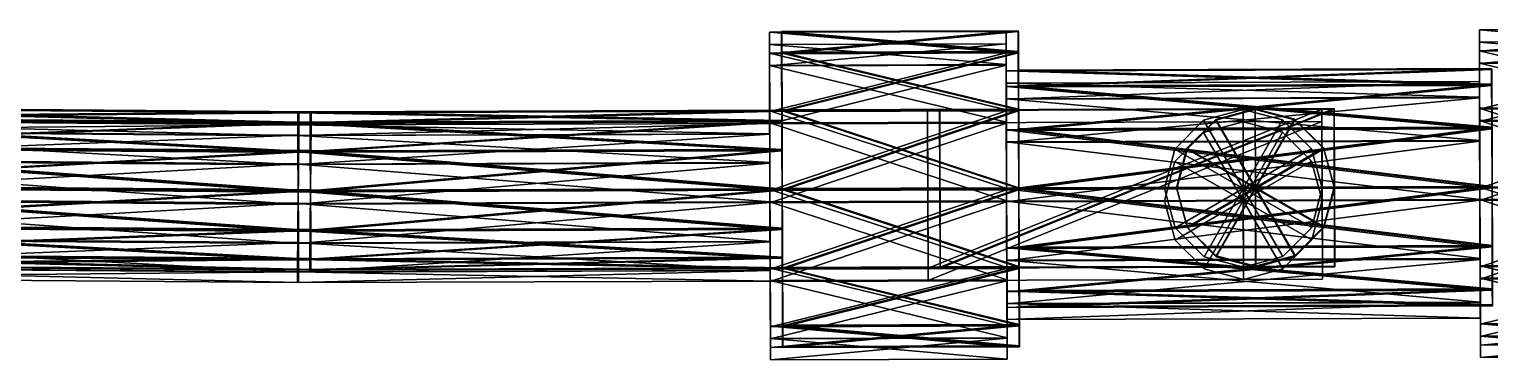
# Model space of a CAD drawing. Header units: metres. Extents: x -0.2 to 6.9, y -3.3 to 9.2.
# Drawn here: x 5.8137 to 5.998, y 2.9155 to 2.9573 of the extents above; entities that cross this region are included whole.
import ezdxf

# ---------------------------------------------------------------- set-up
doc = ezdxf.new("R2010")
doc.units = ezdxf.units.M
doc.header["$LTSCALE"] = 12.7
doc.layers.get('0').update_dxf_attribs({"linetype": 'CONTINUOUS'})

msp = doc.modelspace()

# ---------------------------------------------------------------- meshes
at = {"color": 8, "linetype": 'Continuous'}
mesh = msp.add_polyface(dxfattribs=at)
corners = [(6.02666, 2.93729, -2.22216), (6.02663, 2.94725, -2.22479), (6.02661, 2.95457, -2.23206), (6.0266, 2.95727, -2.24201), (6.02661, 2.95463, -2.25197), (6.02663, 2.94737, -2.25928), (6.02666, 2.93742, -2.26199), (6.0267, 2.92745, -2.25935), (6.02672, 2.92014, -2.25209), (6.02673, 2.91744, -2.24214), (6.02672, 2.92008, -2.23217), (6.0267, 2.92734, -2.22486), (5.99679, 2.93719, -2.22216), (5.99676, 2.94716, -2.22479), (5.99674, 2.95447, -2.23206), (5.99673, 2.95717, -2.24201), (5.99674, 2.95453, -2.25197), (5.99676, 2.94727, -2.25928), (5.99679, 2.93732, -2.26199), (5.99683, 2.92736, -2.25935), (5.99685, 2.92004, -2.25209), (5.99686, 2.91734, -2.24214), (5.99685, 2.91998, -2.23217), (5.99683, 2.92724, -2.22486), (6.02666, 2.93735, -2.24207), (5.99679, 2.93726, -2.24207)]
mesh.append_faces([[corners[k] for k in face] for face in [(0, 1, 12), (1, 13, 12), (1, 2, 13), (2, 14, 13), (2, 3, 14), (3, 15, 14), (3, 4, 15), (4, 16, 15), (4, 5, 16), (5, 17, 16), (5, 6, 17), (6, 18, 17), (6, 7, 18), (7, 19, 18), (7, 8, 19), (8, 20, 19), (8, 9, 20), (9, 21, 20), (9, 10, 21), (10, 22, 21), (10, 11, 22), (11, 23, 22), (11, 0, 23), (0, 12, 23), (24, 1, 0), (24, 2, 1), (24, 3, 2), (24, 4, 3), (24, 5, 4), (24, 6, 5), (24, 7, 6), (24, 8, 7), (24, 9, 8), (24, 10, 9), (24, 11, 10), (24, 0, 11), (25, 12, 13), (25, 13, 14), (25, 14, 15), (25, 15, 16), (25, 16, 17), (25, 17, 18), (25, 18, 19), (25, 19, 20), (25, 20, 21), (25, 21, 22), (25, 22, 23), (25, 23, 12)]], dxfattribs={"color": 8})
mesh = msp.add_polyface(dxfattribs=at)
corners = [(5.93705, 2.93699, -2.22216), (5.93702, 2.94696, -2.22479), (5.937, 2.95427, -2.23206), (5.93699, 2.95697, -2.24201), (5.937, 2.95434, -2.25197), (5.93702, 2.94707, -2.25928), (5.93705, 2.93712, -2.26199), (5.93709, 2.92716, -2.25935), (5.93711, 2.91985, -2.25209), (5.93712, 2.91715, -2.24214), (5.93711, 2.91978, -2.23217), (5.93709, 2.92705, -2.22486), (5.90718, 2.93689, -2.22216), (5.90715, 2.94686, -2.22479), (5.90713, 2.95417, -2.23206), (5.90712, 2.95687, -2.24201), (5.90713, 2.95424, -2.25197), (5.90715, 2.94697, -2.25928), (5.90718, 2.93703, -2.26199), (5.90721, 2.92706, -2.25935), (5.90724, 2.91975, -2.25209), (5.90725, 2.91705, -2.24214), (5.90724, 2.91968, -2.23217), (5.90721, 2.92695, -2.22486), (5.93705, 2.93706, -2.24207), (5.90718, 2.93696, -2.24207)]
mesh.append_faces([[corners[k] for k in face] for face in [(0, 1, 12), (1, 13, 12), (1, 2, 13), (2, 14, 13), (2, 3, 14), (3, 15, 14), (3, 4, 15), (4, 16, 15), (4, 5, 16), (5, 17, 16), (5, 6, 17), (6, 18, 17), (6, 7, 18), (7, 19, 18), (7, 8, 19), (8, 20, 19), (8, 9, 20), (9, 21, 20), (9, 10, 21), (10, 22, 21), (10, 11, 22), (11, 23, 22), (11, 0, 23), (0, 12, 23), (24, 1, 0), (24, 2, 1), (24, 3, 2), (24, 4, 3), (24, 5, 4), (24, 6, 5), (24, 7, 6), (24, 8, 7), (24, 9, 8), (24, 10, 9), (24, 11, 10), (24, 0, 11), (25, 12, 13), (25, 13, 14), (25, 14, 15), (25, 15, 16), (25, 16, 17), (25, 17, 18), (25, 18, 19), (25, 19, 20), (25, 20, 21), (25, 21, 22), (25, 22, 23), (25, 23, 12)]], dxfattribs={"color": 8})
mesh = msp.add_polyface(dxfattribs=at)
corners = [(5.93705, 2.93544, -7.39969), (5.93702, 2.94541, -7.40233), (5.937, 2.95272, -7.40959), (5.93699, 2.95542, -7.41954), (5.937, 2.95279, -7.42951), (5.93702, 2.94552, -7.43682), (5.93705, 2.93557, -7.43952), (5.93709, 2.92561, -7.43689), (5.93711, 2.91829, -7.42962), (5.93712, 2.91559, -7.41967), (5.93711, 2.91823, -7.40971), (5.93709, 2.92549, -7.4024), (5.90718, 2.93534, -7.39969), (5.90715, 2.94531, -7.40233), (5.90713, 2.95262, -7.40959), (5.90712, 2.95532, -7.41954), (5.90713, 2.95269, -7.42951), (5.90715, 2.94542, -7.43682), (5.90718, 2.93547, -7.43952), (5.90721, 2.92551, -7.43689), (5.90724, 2.9182, -7.42962), (5.90725, 2.9155, -7.41967), (5.90724, 2.91813, -7.40971), (5.90721, 2.92539, -7.4024), (5.93705, 2.93551, -7.41961), (5.90718, 2.93541, -7.41961)]
mesh.append_faces([[corners[k] for k in face] for face in [(0, 1, 12), (1, 13, 12), (1, 2, 13), (2, 14, 13), (2, 3, 14), (3, 15, 14), (3, 4, 15), (4, 16, 15), (4, 5, 16), (5, 17, 16), (5, 6, 17), (6, 18, 17), (6, 7, 18), (7, 19, 18), (7, 8, 19), (8, 20, 19), (8, 9, 20), (9, 21, 20), (9, 10, 21), (10, 22, 21), (10, 11, 22), (11, 23, 22), (11, 0, 23), (0, 12, 23), (24, 1, 0), (24, 2, 1), (24, 3, 2), (24, 4, 3), (24, 5, 4), (24, 6, 5), (24, 7, 6), (24, 8, 7), (24, 9, 8), (24, 10, 9), (24, 11, 10), (24, 0, 11), (25, 12, 13), (25, 13, 14), (25, 14, 15), (25, 15, 16), (25, 16, 17), (25, 17, 18), (25, 18, 19), (25, 19, 20), (25, 20, 21), (25, 21, 22), (25, 22, 23), (25, 23, 12)]], dxfattribs={"color": 8})
mesh = msp.add_polyface(dxfattribs=at)
corners = [(5.93705, 2.93544, -4.81093), (5.93702, 2.94541, -4.81356), (5.937, 2.95272, -4.82083), (5.93699, 2.95542, -4.83077), (5.937, 2.95279, -4.84074), (5.93702, 2.94552, -4.84805), (5.93705, 2.93557, -4.85075), (5.93709, 2.92561, -4.84812), (5.93711, 2.91829, -4.84085), (5.93712, 2.91559, -4.83091), (5.93711, 2.91823, -4.82094), (5.93709, 2.92549, -4.81363), (5.90718, 2.93534, -4.81093), (5.90715, 2.94531, -4.81356), (5.90713, 2.95262, -4.82083), (5.90712, 2.95532, -4.83077), (5.90713, 2.95269, -4.84074), (5.90715, 2.94542, -4.84805), (5.90718, 2.93547, -4.85075), (5.90721, 2.92551, -4.84812), (5.90724, 2.9182, -4.84085), (5.90725, 2.9155, -4.83091), (5.90724, 2.91813, -4.82094), (5.90721, 2.92539, -4.81363), (5.93705, 2.93551, -4.83084), (5.90718, 2.93541, -4.83084)]
mesh.append_faces([[corners[k] for k in face] for face in [(0, 1, 12), (1, 13, 12), (1, 2, 13), (2, 14, 13), (2, 3, 14), (3, 15, 14), (3, 4, 15), (4, 16, 15), (4, 5, 16), (5, 17, 16), (5, 6, 17), (6, 18, 17), (6, 7, 18), (7, 19, 18), (7, 8, 19), (8, 20, 19), (8, 9, 20), (9, 21, 20), (9, 10, 21), (10, 22, 21), (10, 11, 22), (11, 23, 22), (11, 0, 23), (0, 12, 23), (24, 1, 0), (24, 2, 1), (24, 3, 2), (24, 4, 3), (24, 5, 4), (24, 6, 5), (24, 7, 6), (24, 8, 7), (24, 9, 8), (24, 10, 9), (24, 11, 10), (24, 0, 11), (25, 12, 13), (25, 13, 14), (25, 14, 15), (25, 15, 16), (25, 16, 17), (25, 17, 18), (25, 18, 19), (25, 19, 20), (25, 20, 21), (25, 21, 22), (25, 22, 23), (25, 23, 12)]], dxfattribs={"color": 8})
mesh = msp.add_polyface(dxfattribs=at)
corners = [(5.93858, 2.9371, -9.98846), (5.93855, 2.94707, -9.9911), (5.93853, 2.95438, -9.99836), (5.93852, 2.95708, -10.00831), (5.93852, 2.95445, -10.01828), (5.93855, 2.94718, -10.02559), (5.93858, 2.93723, -10.02829), (5.93861, 2.92727, -10.02565), (5.93864, 2.91996, -10.01839), (5.93865, 2.91725, -10.00844), (5.93864, 2.91989, -9.99848), (5.93861, 2.92715, -9.99116), (5.90871, 2.937, -9.98846), (5.90868, 2.94697, -9.9911), (5.90865, 2.95428, -9.99836), (5.90865, 2.95698, -10.00831), (5.90865, 2.95435, -10.01828), (5.90868, 2.94708, -10.02559), (5.90871, 2.93714, -10.02829), (5.90874, 2.92717, -10.02565), (5.90877, 2.91986, -10.01839), (5.90878, 2.91716, -10.00844), (5.90877, 2.91979, -9.99848), (5.90874, 2.92706, -9.99116), (5.93858, 2.93717, -10.00838), (5.90871, 2.93707, -10.00838)]
mesh.append_faces([[corners[k] for k in face] for face in [(0, 1, 12), (1, 13, 12), (1, 2, 13), (2, 14, 13), (2, 3, 14), (3, 15, 14), (3, 4, 15), (4, 16, 15), (4, 5, 16), (5, 17, 16), (5, 6, 17), (6, 18, 17), (6, 7, 18), (7, 19, 18), (7, 8, 19), (8, 20, 19), (8, 9, 20), (9, 21, 20), (9, 10, 21), (10, 22, 21), (10, 11, 22), (11, 23, 22), (11, 0, 23), (0, 12, 23), (24, 1, 0), (24, 2, 1), (24, 3, 2), (24, 4, 3), (24, 5, 4), (24, 6, 5), (24, 7, 6), (24, 8, 7), (24, 9, 8), (24, 10, 9), (24, 11, 10), (24, 0, 11), (25, 12, 13), (25, 13, 14), (25, 14, 15), (25, 15, 16), (25, 16, 17), (25, 17, 18), (25, 18, 19), (25, 19, 20), (25, 20, 21), (25, 21, 22), (25, 22, 23), (25, 23, 12)]], dxfattribs={"color": 8})
mesh = msp.add_polyface(dxfattribs=at)
corners = [(5.9386, 2.93699, 0.36661), (5.93857, 2.94696, 0.36397), (5.93855, 2.95427, 0.35671), (5.93854, 2.95697, 0.34676), (5.93855, 2.95434, 0.3368), (5.93857, 2.94707, 0.32948), (5.9386, 2.93712, 0.32678), (5.93864, 2.92716, 0.32942), (5.93866, 2.91985, 0.33668), (5.93867, 2.91715, 0.34663), (5.93866, 2.91978, 0.3566), (5.93864, 2.92705, 0.36391), (5.90873, 2.93689, 0.36661), (5.9087, 2.94686, 0.36397), (5.90868, 2.95417, 0.35671), (5.90867, 2.95687, 0.34676), (5.90868, 2.95424, 0.3368), (5.9087, 2.94697, 0.32948), (5.90873, 2.93703, 0.32678), (5.90877, 2.92706, 0.32942), (5.90879, 2.91975, 0.33668), (5.9088, 2.91705, 0.34663), (5.90879, 2.91968, 0.3566), (5.90877, 2.92695, 0.36391), (5.9386, 2.93706, 0.3467), (5.90873, 2.93696, 0.3467)]
mesh.append_faces([[corners[k] for k in face] for face in [(0, 1, 12), (1, 13, 12), (1, 2, 13), (2, 14, 13), (2, 3, 14), (3, 15, 14), (3, 4, 15), (4, 16, 15), (4, 5, 16), (5, 17, 16), (5, 6, 17), (6, 18, 17), (6, 7, 18), (7, 19, 18), (7, 8, 19), (8, 20, 19), (8, 9, 20), (9, 21, 20), (9, 10, 21), (10, 22, 21), (10, 11, 22), (11, 23, 22), (11, 0, 23), (0, 12, 23), (24, 1, 0), (24, 2, 1), (24, 3, 2), (24, 4, 3), (24, 5, 4), (24, 6, 5), (24, 7, 6), (24, 8, 7), (24, 9, 8), (24, 10, 9), (24, 11, 10), (24, 0, 11), (25, 12, 13), (25, 13, 14), (25, 14, 15), (25, 15, 16), (25, 16, 17), (25, 17, 18), (25, 18, 19), (25, 19, 20), (25, 20, 21), (25, 21, 22), (25, 22, 23), (25, 23, 12)]], dxfattribs={"color": 8})
mesh = msp.add_polyface(dxfattribs=at)
corners = [(6.02666, 2.93574, -7.39969), (6.02663, 2.9457, -7.40233), (6.02661, 2.95301, -7.40959), (6.0266, 2.95572, -7.41954), (6.02661, 2.95308, -7.42951), (6.02663, 2.94582, -7.43682), (6.02666, 2.93587, -7.43952), (6.0267, 2.9259, -7.43689), (6.02672, 2.91859, -7.42962), (6.02673, 2.91589, -7.41967), (6.02672, 2.91852, -7.40971), (6.0267, 2.92579, -7.4024), (5.99679, 2.93564, -7.39969), (5.99676, 2.9456, -7.40233), (5.99674, 2.95292, -7.40959), (5.99673, 2.95562, -7.41954), (5.99674, 2.95298, -7.42951), (5.99676, 2.94572, -7.43682), (5.99679, 2.93577, -7.43952), (5.99683, 2.9258, -7.43689), (5.99685, 2.91849, -7.42962), (5.99686, 2.91579, -7.41967), (5.99685, 2.91843, -7.40971), (5.99683, 2.92569, -7.4024), (6.02666, 2.9358, -7.41961), (5.99679, 2.9357, -7.41961)]
mesh.append_faces([[corners[k] for k in face] for face in [(0, 1, 12), (1, 13, 12), (1, 2, 13), (2, 14, 13), (2, 3, 14), (3, 15, 14), (3, 4, 15), (4, 16, 15), (4, 5, 16), (5, 17, 16), (5, 6, 17), (6, 18, 17), (6, 7, 18), (7, 19, 18), (7, 8, 19), (8, 20, 19), (8, 9, 20), (9, 21, 20), (9, 10, 21), (10, 22, 21), (10, 11, 22), (11, 23, 22), (11, 0, 23), (0, 12, 23), (24, 1, 0), (24, 2, 1), (24, 3, 2), (24, 4, 3), (24, 5, 4), (24, 6, 5), (24, 7, 6), (24, 8, 7), (24, 9, 8), (24, 10, 9), (24, 11, 10), (24, 0, 11), (25, 12, 13), (25, 13, 14), (25, 14, 15), (25, 15, 16), (25, 16, 17), (25, 17, 18), (25, 18, 19), (25, 19, 20), (25, 20, 21), (25, 21, 22), (25, 22, 23), (25, 23, 12)]], dxfattribs={"color": 8})
mesh = msp.add_polyface(dxfattribs=at)
corners = [(6.02666, 2.93574, -4.81093), (6.02663, 2.9457, -4.81356), (6.02661, 2.95301, -4.82083), (6.0266, 2.95572, -4.83077), (6.02661, 2.95308, -4.84074), (6.02663, 2.94582, -4.84805), (6.02666, 2.93587, -4.85075), (6.0267, 2.9259, -4.84812), (6.02672, 2.91859, -4.84085), (6.02673, 2.91589, -4.83091), (6.02672, 2.91852, -4.82094), (6.0267, 2.92579, -4.81363), (5.99679, 2.93564, -4.81093), (5.99676, 2.9456, -4.81356), (5.99674, 2.95292, -4.82083), (5.99673, 2.95562, -4.83077), (5.99674, 2.95298, -4.84074), (5.99676, 2.94572, -4.84805), (5.99679, 2.93577, -4.85075), (5.99683, 2.9258, -4.84812), (5.99685, 2.91849, -4.84085), (5.99686, 2.91579, -4.83091), (5.99685, 2.91843, -4.82094), (5.99683, 2.92569, -4.81363), (6.02666, 2.9358, -4.83084), (5.99679, 2.9357, -4.83084)]
mesh.append_faces([[corners[k] for k in face] for face in [(0, 1, 12), (1, 13, 12), (1, 2, 13), (2, 14, 13), (2, 3, 14), (3, 15, 14), (3, 4, 15), (4, 16, 15), (4, 5, 16), (5, 17, 16), (5, 6, 17), (6, 18, 17), (6, 7, 18), (7, 19, 18), (7, 8, 19), (8, 20, 19), (8, 9, 20), (9, 21, 20), (9, 10, 21), (10, 22, 21), (10, 11, 22), (11, 23, 22), (11, 0, 23), (0, 12, 23), (24, 1, 0), (24, 2, 1), (24, 3, 2), (24, 4, 3), (24, 5, 4), (24, 6, 5), (24, 7, 6), (24, 8, 7), (24, 9, 8), (24, 10, 9), (24, 11, 10), (24, 0, 11), (25, 12, 13), (25, 13, 14), (25, 14, 15), (25, 15, 16), (25, 16, 17), (25, 17, 18), (25, 18, 19), (25, 19, 20), (25, 20, 21), (25, 21, 22), (25, 22, 23), (25, 23, 12)]], dxfattribs={"color": 8})
mesh = msp.add_polyface(dxfattribs=at)
corners = [(5.99679, 2.93721, -2.22714), (5.99677, 2.94468, -2.22911), (5.99675, 2.95017, -2.23456), (5.99674, 2.95219, -2.24202), (5.99675, 2.95021, -2.2495), (5.99677, 2.94477, -2.25498), (5.99679, 2.9373, -2.25701), (5.99682, 2.92983, -2.25503), (5.99684, 2.92435, -2.24958), (5.99684, 2.92232, -2.24212), (5.99684, 2.9243, -2.23465), (5.99682, 2.92975, -2.22916), (5.93705, 2.93701, -2.22714), (5.93703, 2.94448, -2.22911), (5.93701, 2.94997, -2.23456), (5.937, 2.95199, -2.24202), (5.93701, 2.95002, -2.2495), (5.93703, 2.94457, -2.25498), (5.93705, 2.93711, -2.25701), (5.93708, 2.92963, -2.25503), (5.93709, 2.92415, -2.24958), (5.9371, 2.92212, -2.24212), (5.9371, 2.9241, -2.23465), (5.93708, 2.92955, -2.22916), (5.99679, 2.93726, -2.24207), (5.93705, 2.93706, -2.24207)]
mesh.append_faces([[corners[k] for k in face] for face in [(0, 1, 12), (1, 13, 12), (1, 2, 13), (2, 14, 13), (2, 3, 14), (3, 15, 14), (3, 4, 15), (4, 16, 15), (4, 5, 16), (5, 17, 16), (5, 6, 17), (6, 18, 17), (6, 7, 18), (7, 19, 18), (7, 8, 19), (8, 20, 19), (8, 9, 20), (9, 21, 20), (9, 10, 21), (10, 22, 21), (10, 11, 22), (11, 23, 22), (11, 0, 23), (0, 12, 23), (24, 1, 0), (24, 2, 1), (24, 3, 2), (24, 4, 3), (24, 5, 4), (24, 6, 5), (24, 7, 6), (24, 8, 7), (24, 9, 8), (24, 10, 9), (24, 11, 10), (24, 0, 11), (25, 12, 13), (25, 13, 14), (25, 14, 15), (25, 15, 16), (25, 16, 17), (25, 17, 18), (25, 18, 19), (25, 19, 20), (25, 20, 21), (25, 21, 22), (25, 22, 23), (25, 23, 12)]], dxfattribs={"color": 8})
mesh = msp.add_polyface(dxfattribs=at)
corners = [(5.99832, 2.93732, -9.99344), (5.9983, 2.94479, -9.99542), (5.99828, 2.95027, -10.00087), (5.99827, 2.9523, -10.00833), (5.99828, 2.95032, -10.0158), (5.9983, 2.94487, -10.02129), (5.99832, 2.93741, -10.02331), (5.99835, 2.92994, -10.02134), (5.99836, 2.92446, -10.01589), (5.99837, 2.92243, -10.00843), (5.99836, 2.92441, -10.00095), (5.99835, 2.92986, -9.99547), (5.93858, 2.93712, -9.99344), (5.93856, 2.94459, -9.99542), (5.93854, 2.95008, -10.00087), (5.93853, 2.9521, -10.00833), (5.93854, 2.95013, -10.0158), (5.93856, 2.94468, -10.02129), (5.93858, 2.93722, -10.02331), (5.93861, 2.92974, -10.02134), (5.93862, 2.92426, -10.01589), (5.93863, 2.92223, -10.00843), (5.93862, 2.92421, -10.00095), (5.93861, 2.92966, -9.99547), (5.99832, 2.93737, -10.00838), (5.93858, 2.93717, -10.00838)]
mesh.append_faces([[corners[k] for k in face] for face in [(0, 1, 12), (1, 13, 12), (1, 2, 13), (2, 14, 13), (2, 3, 14), (3, 15, 14), (3, 4, 15), (4, 16, 15), (4, 5, 16), (5, 17, 16), (5, 6, 17), (6, 18, 17), (6, 7, 18), (7, 19, 18), (7, 8, 19), (8, 20, 19), (8, 9, 20), (9, 21, 20), (9, 10, 21), (10, 22, 21), (10, 11, 22), (11, 23, 22), (11, 0, 23), (0, 12, 23), (24, 1, 0), (24, 2, 1), (24, 3, 2), (24, 4, 3), (24, 5, 4), (24, 6, 5), (24, 7, 6), (24, 8, 7), (24, 9, 8), (24, 10, 9), (24, 11, 10), (24, 0, 11), (25, 12, 13), (25, 13, 14), (25, 14, 15), (25, 15, 16), (25, 16, 17), (25, 17, 18), (25, 18, 19), (25, 19, 20), (25, 20, 21), (25, 21, 22), (25, 22, 23), (25, 23, 12)]], dxfattribs={"color": 8})
mesh = msp.add_polyface(dxfattribs=at)
corners = [(5.99834, 2.93721, 0.36163), (5.99832, 2.94468, 0.35965), (5.9983, 2.95017, 0.35421), (5.9983, 2.95219, 0.34674), (5.9983, 2.95021, 0.33927), (5.99832, 2.94477, 0.33379), (5.99834, 2.9373, 0.33176), (5.99837, 2.92983, 0.33374), (5.99839, 2.92435, 0.33919), (5.99839, 2.92232, 0.34665), (5.99839, 2.9243, 0.35412), (5.99837, 2.92975, 0.35961), (5.9386, 2.93701, 0.36163), (5.93858, 2.94448, 0.35965), (5.93856, 2.94997, 0.35421), (5.93855, 2.95199, 0.34674), (5.93856, 2.95002, 0.33927), (5.93858, 2.94457, 0.33379), (5.9386, 2.93711, 0.33176), (5.93863, 2.92963, 0.33374), (5.93865, 2.92415, 0.33919), (5.93865, 2.92212, 0.34665), (5.93865, 2.9241, 0.35412), (5.93863, 2.92955, 0.35961), (5.99834, 2.93726, 0.3467), (5.9386, 2.93706, 0.3467)]
mesh.append_faces([[corners[k] for k in face] for face in [(0, 1, 12), (1, 13, 12), (1, 2, 13), (2, 14, 13), (2, 3, 14), (3, 15, 14), (3, 4, 15), (4, 16, 15), (4, 5, 16), (5, 17, 16), (5, 6, 17), (6, 18, 17), (6, 7, 18), (7, 19, 18), (7, 8, 19), (8, 20, 19), (8, 9, 20), (9, 21, 20), (9, 10, 21), (10, 22, 21), (10, 11, 22), (11, 23, 22), (11, 0, 23), (0, 12, 23), (24, 1, 0), (24, 2, 1), (24, 3, 2), (24, 4, 3), (24, 5, 4), (24, 6, 5), (24, 7, 6), (24, 8, 7), (24, 9, 8), (24, 10, 9), (24, 11, 10), (24, 0, 11), (25, 12, 13), (25, 13, 14), (25, 14, 15), (25, 15, 16), (25, 16, 17), (25, 17, 18), (25, 18, 19), (25, 19, 20), (25, 20, 21), (25, 21, 22), (25, 22, 23), (25, 23, 12)]], dxfattribs={"color": 8})
mesh = msp.add_polyface(dxfattribs=at)
corners = [(5.99679, 2.93565, -7.40467), (5.99677, 2.94313, -7.40665), (5.99675, 2.94861, -7.4121), (5.99674, 2.95064, -7.41956), (5.99675, 2.94866, -7.42703), (5.99677, 2.94321, -7.43252), (5.99679, 2.93575, -7.43454), (5.99682, 2.92828, -7.43257), (5.99684, 2.92279, -7.42712), (5.99684, 2.92077, -7.41966), (5.99684, 2.92274, -7.41218), (5.99682, 2.92819, -7.4067), (5.93705, 2.93546, -7.40467), (5.93703, 2.94293, -7.40665), (5.93701, 2.94842, -7.4121), (5.937, 2.95044, -7.41956), (5.93701, 2.94847, -7.42703), (5.93703, 2.94302, -7.43252), (5.93705, 2.93556, -7.43454), (5.93708, 2.92808, -7.43257), (5.93709, 2.9226, -7.42712), (5.9371, 2.92057, -7.41966), (5.9371, 2.92255, -7.41218), (5.93708, 2.928, -7.4067), (5.99679, 2.9357, -7.41961), (5.93705, 2.93551, -7.41961)]
mesh.append_faces([[corners[k] for k in face] for face in [(0, 1, 12), (1, 13, 12), (1, 2, 13), (2, 14, 13), (2, 3, 14), (3, 15, 14), (3, 4, 15), (4, 16, 15), (4, 5, 16), (5, 17, 16), (5, 6, 17), (6, 18, 17), (6, 7, 18), (7, 19, 18), (7, 8, 19), (8, 20, 19), (8, 9, 20), (9, 21, 20), (9, 10, 21), (10, 22, 21), (10, 11, 22), (11, 23, 22), (11, 0, 23), (0, 12, 23), (24, 1, 0), (24, 2, 1), (24, 3, 2), (24, 4, 3), (24, 5, 4), (24, 6, 5), (24, 7, 6), (24, 8, 7), (24, 9, 8), (24, 10, 9), (24, 11, 10), (24, 0, 11), (25, 12, 13), (25, 13, 14), (25, 14, 15), (25, 15, 16), (25, 16, 17), (25, 17, 18), (25, 18, 19), (25, 19, 20), (25, 20, 21), (25, 21, 22), (25, 22, 23), (25, 23, 12)]], dxfattribs={"color": 8})
mesh = msp.add_polyface(dxfattribs=at)
corners = [(5.99679, 2.93565, -4.81591), (5.99677, 2.94313, -4.81788), (5.99675, 2.94861, -4.82333), (5.99674, 2.95064, -4.83079), (5.99675, 2.94866, -4.83827), (5.99677, 2.94321, -4.84375), (5.99679, 2.93575, -4.84578), (5.99682, 2.92828, -4.8438), (5.99684, 2.92279, -4.83835), (5.99684, 2.92077, -4.83089), (5.99684, 2.92274, -4.82342), (5.99682, 2.92819, -4.81793), (5.93705, 2.93546, -4.81591), (5.93703, 2.94293, -4.81788), (5.93701, 2.94842, -4.82333), (5.937, 2.95044, -4.83079), (5.93701, 2.94847, -4.83827), (5.93703, 2.94302, -4.84375), (5.93705, 2.93556, -4.84578), (5.93708, 2.92808, -4.8438), (5.93709, 2.9226, -4.83835), (5.9371, 2.92057, -4.83089), (5.9371, 2.92255, -4.82342), (5.93708, 2.928, -4.81793), (5.99679, 2.9357, -4.83084), (5.93705, 2.93551, -4.83084)]
mesh.append_faces([[corners[k] for k in face] for face in [(0, 1, 12), (1, 13, 12), (1, 2, 13), (2, 14, 13), (2, 3, 14), (3, 15, 14), (3, 4, 15), (4, 16, 15), (4, 5, 16), (5, 17, 16), (5, 6, 17), (6, 18, 17), (6, 7, 18), (7, 19, 18), (7, 8, 19), (8, 20, 19), (8, 9, 20), (9, 21, 20), (9, 10, 21), (10, 22, 21), (10, 11, 22), (11, 23, 22), (11, 0, 23), (0, 12, 23), (24, 1, 0), (24, 2, 1), (24, 3, 2), (24, 4, 3), (24, 5, 4), (24, 6, 5), (24, 7, 6), (24, 8, 7), (24, 9, 8), (24, 10, 9), (24, 11, 10), (24, 0, 11), (25, 12, 13), (25, 13, 14), (25, 14, 15), (25, 15, 16), (25, 16, 17), (25, 17, 18), (25, 18, 19), (25, 19, 20), (25, 20, 21), (25, 21, 22), (25, 22, 23), (25, 23, 12)]], dxfattribs={"color": 8})
at = {"color": 30, "linetype": 'Continuous'}
mesh = msp.add_polyface(dxfattribs=at)
corners = [(5.84763, 2.93684, -2.23212), (5.84767, 2.94181, -2.23349), (5.8477, 2.94543, -2.23716), (5.84771, 2.94672, -2.24215), (5.8477, 2.94535, -2.24712), (5.84767, 2.94167, -2.25073), (5.84763, 2.93669, -2.25203), (5.84759, 2.93172, -2.25066), (5.84756, 2.9281, -2.24698), (5.84755, 2.92681, -2.24199), (5.84756, 2.92818, -2.23703), (5.84759, 2.93185, -2.23341), (5.76927, 2.93746, -2.23212), (5.76931, 2.94243, -2.23349), (5.76934, 2.94604, -2.23716), (5.76935, 2.94734, -2.24215), (5.76934, 2.94596, -2.24712), (5.76931, 2.94229, -2.25073), (5.76927, 2.9373, -2.25203), (5.76923, 2.93233, -2.25066), (5.7692, 2.92872, -2.24698), (5.76919, 2.92742, -2.24199), (5.7692, 2.9288, -2.23703), (5.76923, 2.93247, -2.23341), (5.84763, 2.93676, -2.24207), (5.76927, 2.93738, -2.24207)]
mesh.append_faces([[corners[k] for k in face] for face in [(0, 1, 12), (1, 13, 12), (1, 2, 13), (2, 14, 13), (2, 3, 14), (3, 15, 14), (3, 4, 15), (4, 16, 15), (4, 5, 16), (5, 17, 16), (5, 6, 17), (6, 18, 17), (6, 7, 18), (7, 19, 18), (7, 8, 19), (8, 20, 19), (8, 9, 20), (9, 21, 20), (9, 10, 21), (10, 22, 21), (10, 11, 22), (11, 23, 22), (11, 0, 23), (0, 12, 23), (24, 1, 0), (24, 2, 1), (24, 3, 2), (24, 4, 3), (24, 5, 4), (24, 6, 5), (24, 7, 6), (24, 8, 7), (24, 9, 8), (24, 10, 9), (24, 11, 10), (24, 0, 11), (25, 12, 13), (25, 13, 14), (25, 14, 15), (25, 15, 16), (25, 16, 17), (25, 17, 18), (25, 18, 19), (25, 19, 20), (25, 20, 21), (25, 21, 22), (25, 22, 23), (25, 23, 12)]], dxfattribs={"color": 30})
mesh = msp.add_polyface(dxfattribs=at)
corners = [(5.84916, 2.93695, -9.99842), (5.8492, 2.94192, -9.99979), (5.84923, 2.94554, -10.00347), (5.84924, 2.94683, -10.00846), (5.84923, 2.94546, -10.01342), (5.8492, 2.94178, -10.01704), (5.84916, 2.9368, -10.01833), (5.84912, 2.93183, -10.01696), (5.84909, 2.92821, -10.01329), (5.84908, 2.92692, -10.0083), (5.84909, 2.92829, -10.00333), (5.84912, 2.93196, -9.99972), (5.7708, 2.93757, -9.99842), (5.77084, 2.94254, -9.99979), (5.77087, 2.94615, -10.00347), (5.77088, 2.94745, -10.00846), (5.77086, 2.94607, -10.01342), (5.77084, 2.9424, -10.01704), (5.7708, 2.93741, -10.01833), (5.77076, 2.93244, -10.01696), (5.77073, 2.92883, -10.01329), (5.77072, 2.92753, -10.0083), (5.77073, 2.92891, -10.00333), (5.77076, 2.93258, -9.99972), (5.84916, 2.93687, -10.00838), (5.7708, 2.93749, -10.00838)]
mesh.append_faces([[corners[k] for k in face] for face in [(0, 1, 12), (1, 13, 12), (1, 2, 13), (2, 14, 13), (2, 3, 14), (3, 15, 14), (3, 4, 15), (4, 16, 15), (4, 5, 16), (5, 17, 16), (5, 6, 17), (6, 18, 17), (6, 7, 18), (7, 19, 18), (7, 8, 19), (8, 20, 19), (8, 9, 20), (9, 21, 20), (9, 10, 21), (10, 22, 21), (10, 11, 22), (11, 23, 22), (11, 0, 23), (0, 12, 23), (24, 1, 0), (24, 2, 1), (24, 3, 2), (24, 4, 3), (24, 5, 4), (24, 6, 5), (24, 7, 6), (24, 8, 7), (24, 9, 8), (24, 10, 9), (24, 11, 10), (24, 0, 11), (25, 12, 13), (25, 13, 14), (25, 14, 15), (25, 15, 16), (25, 16, 17), (25, 17, 18), (25, 18, 19), (25, 19, 20), (25, 20, 21), (25, 21, 22), (25, 22, 23), (25, 23, 12)]], dxfattribs={"color": 30})
mesh = msp.add_polyface(dxfattribs=at)
corners = [(5.84918, 2.93684, 0.35665), (5.84922, 2.94181, 0.35528), (5.84925, 2.94543, 0.35161), (5.84926, 2.94672, 0.34662), (5.84925, 2.94535, 0.34165), (5.84922, 2.94167, 0.33803), (5.84918, 2.93669, 0.33674), (5.84914, 2.93172, 0.33811), (5.84912, 2.9281, 0.34178), (5.84911, 2.92681, 0.34677), (5.84912, 2.92818, 0.35174), (5.84915, 2.93185, 0.35536), (5.77082, 2.93746, 0.35665), (5.77086, 2.94243, 0.35528), (5.77089, 2.94604, 0.35161), (5.7709, 2.94734, 0.34662), (5.77089, 2.94596, 0.34165), (5.77086, 2.94229, 0.33803), (5.77082, 2.9373, 0.33674), (5.77078, 2.93233, 0.33811), (5.77075, 2.92872, 0.34178), (5.77074, 2.92742, 0.34677), (5.77075, 2.9288, 0.35174), (5.77078, 2.93247, 0.35536), (5.84918, 2.93676, 0.3467), (5.77082, 2.93738, 0.3467)]
mesh.append_faces([[corners[k] for k in face] for face in [(0, 1, 12), (1, 13, 12), (1, 2, 13), (2, 14, 13), (2, 3, 14), (3, 15, 14), (3, 4, 15), (4, 16, 15), (4, 5, 16), (5, 17, 16), (5, 6, 17), (6, 18, 17), (6, 7, 18), (7, 19, 18), (7, 8, 19), (8, 20, 19), (8, 9, 20), (9, 21, 20), (9, 10, 21), (10, 22, 21), (10, 11, 22), (11, 23, 22), (11, 0, 23), (0, 12, 23), (24, 1, 0), (24, 2, 1), (24, 3, 2), (24, 4, 3), (24, 5, 4), (24, 6, 5), (24, 7, 6), (24, 8, 7), (24, 9, 8), (24, 10, 9), (24, 11, 10), (24, 0, 11), (25, 12, 13), (25, 13, 14), (25, 14, 15), (25, 15, 16), (25, 16, 17), (25, 17, 18), (25, 18, 19), (25, 19, 20), (25, 20, 21), (25, 21, 22), (25, 22, 23), (25, 23, 12)]], dxfattribs={"color": 30})
mesh = msp.add_polyface(dxfattribs=at)
corners = [(5.90718, 2.93693, -2.23212), (5.90717, 2.94191, -2.23343), (5.90715, 2.94557, -2.23707), (5.90715, 2.94692, -2.24204), (5.90715, 2.9456, -2.24702), (5.90717, 2.94197, -2.25068), (5.90718, 2.93699, -2.25203), (5.9072, 2.93201, -2.25071), (5.90721, 2.92835, -2.24708), (5.90721, 2.927, -2.24211), (5.90721, 2.92832, -2.23712), (5.9072, 2.93195, -2.23347), (5.84763, 2.93673, -2.23212), (5.84762, 2.94171, -2.23343), (5.8476, 2.94537, -2.23707), (5.8476, 2.94672, -2.24204), (5.8476, 2.9454, -2.24702), (5.84762, 2.94177, -2.25068), (5.84763, 2.9368, -2.25203), (5.84765, 2.93181, -2.25071), (5.84766, 2.92816, -2.24708), (5.84767, 2.92681, -2.24211), (5.84766, 2.92812, -2.23712), (5.84765, 2.93176, -2.23347), (5.90718, 2.93696, -2.24207), (5.84763, 2.93676, -2.24207)]
mesh.append_faces([[corners[k] for k in face] for face in [(0, 1, 12), (1, 13, 12), (1, 2, 13), (2, 14, 13), (2, 3, 14), (3, 15, 14), (3, 4, 15), (4, 16, 15), (4, 5, 16), (5, 17, 16), (5, 6, 17), (6, 18, 17), (6, 7, 18), (7, 19, 18), (7, 8, 19), (8, 20, 19), (8, 9, 20), (9, 21, 20), (9, 10, 21), (10, 22, 21), (10, 11, 22), (11, 23, 22), (11, 0, 23), (0, 12, 23), (24, 1, 0), (24, 2, 1), (24, 3, 2), (24, 4, 3), (24, 5, 4), (24, 6, 5), (24, 7, 6), (24, 8, 7), (24, 9, 8), (24, 10, 9), (24, 11, 10), (24, 0, 11), (25, 12, 13), (25, 13, 14), (25, 14, 15), (25, 15, 16), (25, 16, 17), (25, 17, 18), (25, 18, 19), (25, 19, 20), (25, 20, 21), (25, 21, 22), (25, 22, 23), (25, 23, 12)]], dxfattribs={"color": 30})
mesh = msp.add_polyface(dxfattribs=at)
corners = [(5.90871, 2.93704, -9.99842), (5.90869, 2.94202, -9.99974), (5.90868, 2.94568, -10.00337), (5.90868, 2.94703, -10.00834), (5.90868, 2.94571, -10.01333), (5.90869, 2.94208, -10.01698), (5.90871, 2.9371, -10.01833), (5.90873, 2.93212, -10.01702), (5.90874, 2.92846, -10.01338), (5.90874, 2.92711, -10.00841), (5.90874, 2.92843, -10.00343), (5.90873, 2.93206, -9.99977), (5.84916, 2.93684, -9.99842), (5.84914, 2.94182, -9.99974), (5.84913, 2.94548, -10.00337), (5.84913, 2.94683, -10.00834), (5.84913, 2.94551, -10.01333), (5.84914, 2.94188, -10.01698), (5.84916, 2.93691, -10.01833), (5.84918, 2.93192, -10.01702), (5.84919, 2.92827, -10.01338), (5.84919, 2.92692, -10.00841), (5.84919, 2.92823, -10.00343), (5.84918, 2.93187, -9.99977), (5.90871, 2.93707, -10.00838), (5.84916, 2.93687, -10.00838)]
mesh.append_faces([[corners[k] for k in face] for face in [(0, 1, 12), (1, 13, 12), (1, 2, 13), (2, 14, 13), (2, 3, 14), (3, 15, 14), (3, 4, 15), (4, 16, 15), (4, 5, 16), (5, 17, 16), (5, 6, 17), (6, 18, 17), (6, 7, 18), (7, 19, 18), (7, 8, 19), (8, 20, 19), (8, 9, 20), (9, 21, 20), (9, 10, 21), (10, 22, 21), (10, 11, 22), (11, 23, 22), (11, 0, 23), (0, 12, 23), (24, 1, 0), (24, 2, 1), (24, 3, 2), (24, 4, 3), (24, 5, 4), (24, 6, 5), (24, 7, 6), (24, 8, 7), (24, 9, 8), (24, 10, 9), (24, 11, 10), (24, 0, 11), (25, 12, 13), (25, 13, 14), (25, 14, 15), (25, 15, 16), (25, 16, 17), (25, 17, 18), (25, 18, 19), (25, 19, 20), (25, 20, 21), (25, 21, 22), (25, 22, 23), (25, 23, 12)]], dxfattribs={"color": 30})
mesh = msp.add_polyface(dxfattribs=at)
corners = [(5.90873, 2.93693, 0.35665), (5.90872, 2.94191, 0.35534), (5.90871, 2.94557, 0.3517), (5.9087, 2.94692, 0.34673), (5.90871, 2.9456, 0.34175), (5.90872, 2.94197, 0.33809), (5.90873, 2.93699, 0.33674), (5.90875, 2.93201, 0.33806), (5.90876, 2.92835, 0.34169), (5.90877, 2.927, 0.34666), (5.90876, 2.92832, 0.35165), (5.90875, 2.93195, 0.3553), (5.84918, 2.93673, 0.35665), (5.84917, 2.94171, 0.35534), (5.84916, 2.94537, 0.3517), (5.84915, 2.94672, 0.34673), (5.84916, 2.9454, 0.34175), (5.84917, 2.94177, 0.33809), (5.84918, 2.9368, 0.33674), (5.8492, 2.93181, 0.33806), (5.84921, 2.92816, 0.34169), (5.84922, 2.92681, 0.34666), (5.84921, 2.92812, 0.35165), (5.8492, 2.93176, 0.3553), (5.90873, 2.93696, 0.3467), (5.84918, 2.93676, 0.3467)]
mesh.append_faces([[corners[k] for k in face] for face in [(0, 1, 12), (1, 13, 12), (1, 2, 13), (2, 14, 13), (2, 3, 14), (3, 15, 14), (3, 4, 15), (4, 16, 15), (4, 5, 16), (5, 17, 16), (5, 6, 17), (6, 18, 17), (6, 7, 18), (7, 19, 18), (7, 8, 19), (8, 20, 19), (8, 9, 20), (9, 21, 20), (9, 10, 21), (10, 22, 21), (10, 11, 22), (11, 23, 22), (11, 0, 23), (0, 12, 23), (24, 1, 0), (24, 2, 1), (24, 3, 2), (24, 4, 3), (24, 5, 4), (24, 6, 5), (24, 7, 6), (24, 8, 7), (24, 9, 8), (24, 10, 9), (24, 11, 10), (24, 0, 11), (25, 12, 13), (25, 13, 14), (25, 14, 15), (25, 15, 16), (25, 16, 17), (25, 17, 18), (25, 18, 19), (25, 19, 20), (25, 20, 21), (25, 21, 22), (25, 22, 23), (25, 23, 12)]], dxfattribs={"color": 30})
at = {"color": 5, "linetype": 'Continuous'}
mesh = msp.add_polyface(dxfattribs=at)
corners = [(5.92706, 2.94698, -2.2122), (5.92713, 2.92707, -2.2122), (5.97691, 2.92723, -2.2122), (5.97685, 2.94715, -2.2122), (5.92706, 2.94698, -2.20722), (5.92713, 2.92707, -2.20722), (5.97691, 2.92723, -2.20722), (5.97685, 2.94715, -2.20722)]
mesh.append_faces([[corners[k] for k in face] for face in [(0, 1, 4), (1, 5, 4), (1, 2, 5), (2, 6, 5), (2, 3, 6), (3, 7, 6), (3, 0, 7), (0, 4, 7), (3, 1, 0), (2, 1, 3), (4, 5, 7), (7, 5, 6)]], dxfattribs={"color": 5})
mesh = msp.add_polyface(dxfattribs=at)
corners = [(5.92859, 2.94709, -9.97851), (5.92866, 2.92718, -9.97851), (5.97844, 2.92734, -9.97851), (5.97838, 2.94726, -9.97851), (5.92859, 2.94709, -9.97353), (5.92866, 2.92718, -9.97353), (5.97844, 2.92734, -9.97353), (5.97838, 2.94726, -9.97353)]
mesh.append_faces([[corners[k] for k in face] for face in [(0, 1, 4), (1, 5, 4), (1, 2, 5), (2, 6, 5), (2, 3, 6), (3, 7, 6), (3, 0, 7), (0, 4, 7), (3, 1, 0), (2, 1, 3), (4, 5, 7), (7, 5, 6)]], dxfattribs={"color": 5})
mesh = msp.add_polyface(dxfattribs=at)
corners = [(5.92861, 2.94698, 0.37657), (5.92868, 2.92707, 0.37657), (5.97846, 2.92723, 0.37657), (5.9784, 2.94715, 0.37657), (5.92861, 2.94698, 0.38154), (5.92868, 2.92707, 0.38154), (5.97846, 2.92723, 0.38154), (5.9784, 2.94715, 0.38154)]
mesh.append_faces([[corners[k] for k in face] for face in [(0, 1, 4), (1, 5, 4), (1, 2, 5), (2, 6, 5), (2, 3, 6), (3, 7, 6), (3, 0, 7), (0, 4, 7), (3, 1, 0), (2, 1, 3), (4, 5, 7), (7, 5, 6)]], dxfattribs={"color": 5})
at = {"color": 8, "linetype": 'Continuous'}
mesh = msp.add_polyface(dxfattribs=at)
corners = [(5.95697, 2.93712, -2.24207), (5.95832, 2.93215, -2.24207), (5.96197, 2.92852, -2.24207), (5.96696, 2.9272, -2.24207), (5.97193, 2.92855, -2.24207), (5.97556, 2.93221, -2.24207), (5.97688, 2.93719, -2.24207), (5.97553, 2.94216, -2.24207), (5.97187, 2.9458, -2.24207), (5.96689, 2.94711, -2.24207), (5.96192, 2.94576, -2.24207), (5.95828, 2.94211, -2.24207), (5.95697, 2.93712, -2.2122), (5.95832, 2.93215, -2.2122), (5.96197, 2.92852, -2.2122), (5.96696, 2.9272, -2.2122), (5.97193, 2.92855, -2.2122), (5.97556, 2.93221, -2.2122), (5.97688, 2.93719, -2.2122), (5.97553, 2.94216, -2.2122), (5.97187, 2.9458, -2.2122), (5.96689, 2.94711, -2.2122), (5.96192, 2.94576, -2.2122), (5.95828, 2.94211, -2.2122), (5.96692, 2.93716, -2.24207), (5.96692, 2.93716, -2.2122)]
mesh.append_faces([[corners[k] for k in face] for face in [(0, 1, 12), (1, 13, 12), (1, 2, 13), (2, 14, 13), (2, 3, 14), (3, 15, 14), (3, 4, 15), (4, 16, 15), (4, 5, 16), (5, 17, 16), (5, 6, 17), (6, 18, 17), (6, 7, 18), (7, 19, 18), (7, 8, 19), (8, 20, 19), (8, 9, 20), (9, 21, 20), (9, 10, 21), (10, 22, 21), (10, 11, 22), (11, 23, 22), (11, 0, 23), (0, 12, 23), (24, 1, 0), (24, 2, 1), (24, 3, 2), (24, 4, 3), (24, 5, 4), (24, 6, 5), (24, 7, 6), (24, 8, 7), (24, 9, 8), (24, 10, 9), (24, 11, 10), (24, 0, 11), (25, 12, 13), (25, 13, 14), (25, 14, 15), (25, 15, 16), (25, 16, 17), (25, 17, 18), (25, 18, 19), (25, 19, 20), (25, 20, 21), (25, 21, 22), (25, 22, 23), (25, 23, 12)]], dxfattribs={"color": 8})
mesh = msp.add_polyface(dxfattribs=at)
corners = [(5.9585, 2.93723, -10.00838), (5.95985, 2.93226, -10.00838), (5.9635, 2.92863, -10.00838), (5.96848, 2.92731, -10.00838), (5.97346, 2.92866, -10.00838), (5.97709, 2.93232, -10.00838), (5.97841, 2.9373, -10.00838), (5.97706, 2.94227, -10.00838), (5.9734, 2.94591, -10.00838), (5.96842, 2.94722, -10.00838), (5.96344, 2.94587, -10.00838), (5.95981, 2.94222, -10.00838), (5.9585, 2.93723, -9.97851), (5.95985, 2.93226, -9.97851), (5.9635, 2.92863, -9.97851), (5.96848, 2.92731, -9.97851), (5.97346, 2.92866, -9.97851), (5.97709, 2.93232, -9.97851), (5.97841, 2.9373, -9.97851), (5.97706, 2.94227, -9.97851), (5.9734, 2.94591, -9.97851), (5.96842, 2.94722, -9.97851), (5.96344, 2.94587, -9.97851), (5.95981, 2.94222, -9.97851), (5.96845, 2.93727, -10.00838), (5.96845, 2.93727, -9.97851)]
mesh.append_faces([[corners[k] for k in face] for face in [(0, 1, 12), (1, 13, 12), (1, 2, 13), (2, 14, 13), (2, 3, 14), (3, 15, 14), (3, 4, 15), (4, 16, 15), (4, 5, 16), (5, 17, 16), (5, 6, 17), (6, 18, 17), (6, 7, 18), (7, 19, 18), (7, 8, 19), (8, 20, 19), (8, 9, 20), (9, 21, 20), (9, 10, 21), (10, 22, 21), (10, 11, 22), (11, 23, 22), (11, 0, 23), (0, 12, 23), (24, 1, 0), (24, 2, 1), (24, 3, 2), (24, 4, 3), (24, 5, 4), (24, 6, 5), (24, 7, 6), (24, 8, 7), (24, 9, 8), (24, 10, 9), (24, 11, 10), (24, 0, 11), (25, 12, 13), (25, 13, 14), (25, 14, 15), (25, 15, 16), (25, 16, 17), (25, 17, 18), (25, 18, 19), (25, 19, 20), (25, 20, 21), (25, 21, 22), (25, 22, 23), (25, 23, 12)]], dxfattribs={"color": 8})
mesh = msp.add_polyface(dxfattribs=at)
corners = [(5.95852, 2.93712, 0.3467), (5.95987, 2.93215, 0.3467), (5.96352, 2.92852, 0.3467), (5.96851, 2.9272, 0.3467), (5.97348, 2.92855, 0.3467), (5.97711, 2.93221, 0.3467), (5.97843, 2.93719, 0.3467), (5.97708, 2.94216, 0.3467), (5.97342, 2.9458, 0.3467), (5.96844, 2.94711, 0.3467), (5.96347, 2.94576, 0.3467), (5.95983, 2.94211, 0.3467), (5.95852, 2.93712, 0.37657), (5.95987, 2.93215, 0.37657), (5.96352, 2.92852, 0.37657), (5.96851, 2.9272, 0.37657), (5.97348, 2.92855, 0.37657), (5.97711, 2.93221, 0.37657), (5.97843, 2.93719, 0.37657), (5.97708, 2.94216, 0.37657), (5.97342, 2.9458, 0.37657), (5.96844, 2.94711, 0.37657), (5.96347, 2.94576, 0.37657), (5.95983, 2.94211, 0.37657), (5.96847, 2.93716, 0.3467), (5.96847, 2.93716, 0.37657)]
mesh.append_faces([[corners[k] for k in face] for face in [(0, 1, 12), (1, 13, 12), (1, 2, 13), (2, 14, 13), (2, 3, 14), (3, 15, 14), (3, 4, 15), (4, 16, 15), (4, 5, 16), (5, 17, 16), (5, 6, 17), (6, 18, 17), (6, 7, 18), (7, 19, 18), (7, 8, 19), (8, 20, 19), (8, 9, 20), (9, 21, 20), (9, 10, 21), (10, 22, 21), (10, 11, 22), (11, 23, 22), (11, 0, 23), (0, 12, 23), (24, 1, 0), (24, 2, 1), (24, 3, 2), (24, 4, 3), (24, 5, 4), (24, 6, 5), (24, 7, 6), (24, 8, 7), (24, 9, 8), (24, 10, 9), (24, 11, 10), (24, 0, 11), (25, 12, 13), (25, 13, 14), (25, 14, 15), (25, 15, 16), (25, 16, 17), (25, 17, 18), (25, 18, 19), (25, 19, 20), (25, 20, 21), (25, 21, 22), (25, 22, 23), (25, 23, 12)]], dxfattribs={"color": 8})
at = {"color": 30, "linetype": 'Continuous'}
mesh = msp.add_polyface(dxfattribs=at)
corners = [(5.84763, 2.93529, -7.40965), (5.84767, 2.94026, -7.41102), (5.8477, 2.94387, -7.4147), (5.84771, 2.94517, -7.41969), (5.8477, 2.9438, -7.42465), (5.84767, 2.94012, -7.42827), (5.84763, 2.93513, -7.42957), (5.84759, 2.93017, -7.42819), (5.84756, 2.92655, -7.42452), (5.84755, 2.92526, -7.41953), (5.84756, 2.92663, -7.41456), (5.84759, 2.9303, -7.41095), (5.76927, 2.93591, -7.40965), (5.76931, 2.94087, -7.41102), (5.76934, 2.94449, -7.4147), (5.76935, 2.94578, -7.41969), (5.76934, 2.94441, -7.42465), (5.76931, 2.94074, -7.42827), (5.76927, 2.93575, -7.42957), (5.76923, 2.93078, -7.42819), (5.7692, 2.92717, -7.42452), (5.76919, 2.92587, -7.41953), (5.7692, 2.92724, -7.41456), (5.76923, 2.93092, -7.41095), (5.84763, 2.93521, -7.41961), (5.76927, 2.93583, -7.41961)]
mesh.append_faces([[corners[k] for k in face] for face in [(0, 1, 12), (1, 13, 12), (1, 2, 13), (2, 14, 13), (2, 3, 14), (3, 15, 14), (3, 4, 15), (4, 16, 15), (4, 5, 16), (5, 17, 16), (5, 6, 17), (6, 18, 17), (6, 7, 18), (7, 19, 18), (7, 8, 19), (8, 20, 19), (8, 9, 20), (9, 21, 20), (9, 10, 21), (10, 22, 21), (10, 11, 22), (11, 23, 22), (11, 0, 23), (0, 12, 23), (24, 1, 0), (24, 2, 1), (24, 3, 2), (24, 4, 3), (24, 5, 4), (24, 6, 5), (24, 7, 6), (24, 8, 7), (24, 9, 8), (24, 10, 9), (24, 11, 10), (24, 0, 11), (25, 12, 13), (25, 13, 14), (25, 14, 15), (25, 15, 16), (25, 16, 17), (25, 17, 18), (25, 18, 19), (25, 19, 20), (25, 20, 21), (25, 21, 22), (25, 22, 23), (25, 23, 12)]], dxfattribs={"color": 30})
mesh = msp.add_polyface(dxfattribs=at)
corners = [(5.84763, 2.93529, -4.82088), (5.84767, 2.94026, -4.82226), (5.8477, 2.94387, -4.82593), (5.84771, 2.94517, -4.83092), (5.8477, 2.9438, -4.83589), (5.84767, 2.94012, -4.8395), (5.84763, 2.93513, -4.8408), (5.84759, 2.93017, -4.83942), (5.84756, 2.92655, -4.83575), (5.84755, 2.92526, -4.83076), (5.84756, 2.92663, -4.82579), (5.84759, 2.9303, -4.82218), (5.76927, 2.93591, -4.82088), (5.76931, 2.94087, -4.82226), (5.76934, 2.94449, -4.82593), (5.76935, 2.94578, -4.83092), (5.76934, 2.94441, -4.83589), (5.76931, 2.94074, -4.8395), (5.76927, 2.93575, -4.8408), (5.76923, 2.93078, -4.83942), (5.7692, 2.92717, -4.83575), (5.76919, 2.92587, -4.83076), (5.7692, 2.92724, -4.82579), (5.76923, 2.93092, -4.82218), (5.84763, 2.93521, -4.83084), (5.76927, 2.93583, -4.83084)]
mesh.append_faces([[corners[k] for k in face] for face in [(0, 1, 12), (1, 13, 12), (1, 2, 13), (2, 14, 13), (2, 3, 14), (3, 15, 14), (3, 4, 15), (4, 16, 15), (4, 5, 16), (5, 17, 16), (5, 6, 17), (6, 18, 17), (6, 7, 18), (7, 19, 18), (7, 8, 19), (8, 20, 19), (8, 9, 20), (9, 21, 20), (9, 10, 21), (10, 22, 21), (10, 11, 22), (11, 23, 22), (11, 0, 23), (0, 12, 23), (24, 1, 0), (24, 2, 1), (24, 3, 2), (24, 4, 3), (24, 5, 4), (24, 6, 5), (24, 7, 6), (24, 8, 7), (24, 9, 8), (24, 10, 9), (24, 11, 10), (24, 0, 11), (25, 12, 13), (25, 13, 14), (25, 14, 15), (25, 15, 16), (25, 16, 17), (25, 17, 18), (25, 18, 19), (25, 19, 20), (25, 20, 21), (25, 21, 22), (25, 22, 23), (25, 23, 12)]], dxfattribs={"color": 30})
mesh = msp.add_polyface(dxfattribs=at)
corners = [(5.90718, 2.93538, -7.40965), (5.90717, 2.94036, -7.41097), (5.90715, 2.94401, -7.4146), (5.90715, 2.94536, -7.41958), (5.90715, 2.94405, -7.42456), (5.90717, 2.94042, -7.42822), (5.90718, 2.93544, -7.42957), (5.9072, 2.93046, -7.42825), (5.90721, 2.9268, -7.42462), (5.90721, 2.92545, -7.41964), (5.90721, 2.92677, -7.41466), (5.9072, 2.9304, -7.411), (5.84763, 2.93518, -7.40965), (5.84762, 2.94016, -7.41097), (5.8476, 2.94382, -7.4146), (5.8476, 2.94517, -7.41958), (5.8476, 2.94385, -7.42456), (5.84762, 2.94022, -7.42822), (5.84763, 2.93524, -7.42957), (5.84765, 2.93026, -7.42825), (5.84766, 2.92661, -7.42462), (5.84767, 2.92526, -7.41964), (5.84766, 2.92657, -7.41466), (5.84765, 2.93021, -7.411), (5.90718, 2.93541, -7.41961), (5.84763, 2.93521, -7.41961)]
mesh.append_faces([[corners[k] for k in face] for face in [(0, 1, 12), (1, 13, 12), (1, 2, 13), (2, 14, 13), (2, 3, 14), (3, 15, 14), (3, 4, 15), (4, 16, 15), (4, 5, 16), (5, 17, 16), (5, 6, 17), (6, 18, 17), (6, 7, 18), (7, 19, 18), (7, 8, 19), (8, 20, 19), (8, 9, 20), (9, 21, 20), (9, 10, 21), (10, 22, 21), (10, 11, 22), (11, 23, 22), (11, 0, 23), (0, 12, 23), (24, 1, 0), (24, 2, 1), (24, 3, 2), (24, 4, 3), (24, 5, 4), (24, 6, 5), (24, 7, 6), (24, 8, 7), (24, 9, 8), (24, 10, 9), (24, 11, 10), (24, 0, 11), (25, 12, 13), (25, 13, 14), (25, 14, 15), (25, 15, 16), (25, 16, 17), (25, 17, 18), (25, 18, 19), (25, 19, 20), (25, 20, 21), (25, 21, 22), (25, 22, 23), (25, 23, 12)]], dxfattribs={"color": 30})
mesh = msp.add_polyface(dxfattribs=at)
corners = [(5.90718, 2.93538, -4.82088), (5.90717, 2.94036, -4.8222), (5.90715, 2.94401, -4.82583), (5.90715, 2.94536, -4.83081), (5.90715, 2.94405, -4.83579), (5.90717, 2.94042, -4.83945), (5.90718, 2.93544, -4.8408), (5.9072, 2.93046, -4.83948), (5.90721, 2.9268, -4.83585), (5.90721, 2.92545, -4.83087), (5.90721, 2.92677, -4.82589), (5.9072, 2.9304, -4.82223), (5.84763, 2.93518, -4.82088), (5.84762, 2.94016, -4.8222), (5.8476, 2.94382, -4.82583), (5.8476, 2.94517, -4.83081), (5.8476, 2.94385, -4.83579), (5.84762, 2.94022, -4.83945), (5.84763, 2.93524, -4.8408), (5.84765, 2.93026, -4.83948), (5.84766, 2.92661, -4.83585), (5.84767, 2.92526, -4.83087), (5.84766, 2.92657, -4.82589), (5.84765, 2.93021, -4.82223), (5.90718, 2.93541, -4.83084), (5.84763, 2.93521, -4.83084)]
mesh.append_faces([[corners[k] for k in face] for face in [(0, 1, 12), (1, 13, 12), (1, 2, 13), (2, 14, 13), (2, 3, 14), (3, 15, 14), (3, 4, 15), (4, 16, 15), (4, 5, 16), (5, 17, 16), (5, 6, 17), (6, 18, 17), (6, 7, 18), (7, 19, 18), (7, 8, 19), (8, 20, 19), (8, 9, 20), (9, 21, 20), (9, 10, 21), (10, 22, 21), (10, 11, 22), (11, 23, 22), (11, 0, 23), (0, 12, 23), (24, 1, 0), (24, 2, 1), (24, 3, 2), (24, 4, 3), (24, 5, 4), (24, 6, 5), (24, 7, 6), (24, 8, 7), (24, 9, 8), (24, 10, 9), (24, 11, 10), (24, 0, 11), (25, 12, 13), (25, 13, 14), (25, 14, 15), (25, 15, 16), (25, 16, 17), (25, 17, 18), (25, 18, 19), (25, 19, 20), (25, 20, 21), (25, 21, 22), (25, 22, 23), (25, 23, 12)]], dxfattribs={"color": 30})
at = {"color": 5, "linetype": 'Continuous'}
mesh = msp.add_polyface(dxfattribs=at)
corners = [(5.92706, 2.94543, -7.38974), (5.92713, 2.92552, -7.38974), (5.97691, 2.92568, -7.38974), (5.97685, 2.94559, -7.38974), (5.92706, 2.94543, -7.38476), (5.92713, 2.92552, -7.38476), (5.97691, 2.92568, -7.38476), (5.97685, 2.94559, -7.38476)]
mesh.append_faces([[corners[k] for k in face] for face in [(0, 1, 4), (1, 5, 4), (1, 2, 5), (2, 6, 5), (2, 3, 6), (3, 7, 6), (3, 0, 7), (0, 4, 7), (3, 1, 0), (2, 1, 3), (4, 5, 7), (7, 5, 6)]], dxfattribs={"color": 5})
mesh = msp.add_polyface(dxfattribs=at)
corners = [(5.92706, 2.94543, -4.80097), (5.92713, 2.92552, -4.80097), (5.97691, 2.92568, -4.80097), (5.97685, 2.94559, -4.80097), (5.92706, 2.94543, -4.79599), (5.92713, 2.92552, -4.79599), (5.97691, 2.92568, -4.79599), (5.97685, 2.94559, -4.79599)]
mesh.append_faces([[corners[k] for k in face] for face in [(0, 1, 4), (1, 5, 4), (1, 2, 5), (2, 6, 5), (2, 3, 6), (3, 7, 6), (3, 0, 7), (0, 4, 7), (3, 1, 0), (2, 1, 3), (4, 5, 7), (7, 5, 6)]], dxfattribs={"color": 5})
at = {"color": 8, "linetype": 'Continuous'}
mesh = msp.add_polyface(dxfattribs=at)
corners = [(5.95697, 2.93557, -7.41961), (5.95832, 2.9306, -7.41961), (5.96197, 2.92697, -7.41961), (5.96696, 2.92565, -7.41961), (5.97193, 2.927, -7.41961), (5.97556, 2.93066, -7.41961), (5.97688, 2.93564, -7.41961), (5.97553, 2.94061, -7.41961), (5.97187, 2.94424, -7.41961), (5.96689, 2.94556, -7.41961), (5.96192, 2.94421, -7.41961), (5.95828, 2.94056, -7.41961), (5.95697, 2.93557, -7.38974), (5.95832, 2.9306, -7.38974), (5.96197, 2.92697, -7.38974), (5.96696, 2.92565, -7.38974), (5.97193, 2.927, -7.38974), (5.97556, 2.93066, -7.38974), (5.97688, 2.93564, -7.38974), (5.97553, 2.94061, -7.38974), (5.97187, 2.94424, -7.38974), (5.96689, 2.94556, -7.38974), (5.96192, 2.94421, -7.38974), (5.95828, 2.94056, -7.38974), (5.96692, 2.93561, -7.41961), (5.96692, 2.93561, -7.38974)]
mesh.append_faces([[corners[k] for k in face] for face in [(0, 1, 12), (1, 13, 12), (1, 2, 13), (2, 14, 13), (2, 3, 14), (3, 15, 14), (3, 4, 15), (4, 16, 15), (4, 5, 16), (5, 17, 16), (5, 6, 17), (6, 18, 17), (6, 7, 18), (7, 19, 18), (7, 8, 19), (8, 20, 19), (8, 9, 20), (9, 21, 20), (9, 10, 21), (10, 22, 21), (10, 11, 22), (11, 23, 22), (11, 0, 23), (0, 12, 23), (24, 1, 0), (24, 2, 1), (24, 3, 2), (24, 4, 3), (24, 5, 4), (24, 6, 5), (24, 7, 6), (24, 8, 7), (24, 9, 8), (24, 10, 9), (24, 11, 10), (24, 0, 11), (25, 12, 13), (25, 13, 14), (25, 14, 15), (25, 15, 16), (25, 16, 17), (25, 17, 18), (25, 18, 19), (25, 19, 20), (25, 20, 21), (25, 21, 22), (25, 22, 23), (25, 23, 12)]], dxfattribs={"color": 8})
mesh = msp.add_polyface(dxfattribs=at)
corners = [(5.95697, 2.93557, -4.83084), (5.95832, 2.9306, -4.83084), (5.96197, 2.92697, -4.83084), (5.96696, 2.92565, -4.83084), (5.97193, 2.927, -4.83084), (5.97556, 2.93066, -4.83084), (5.97688, 2.93564, -4.83084), (5.97553, 2.94061, -4.83084), (5.97187, 2.94424, -4.83084), (5.96689, 2.94556, -4.83084), (5.96192, 2.94421, -4.83084), (5.95828, 2.94056, -4.83084), (5.95697, 2.93557, -4.80097), (5.95832, 2.9306, -4.80097), (5.96197, 2.92697, -4.80097), (5.96696, 2.92565, -4.80097), (5.97193, 2.927, -4.80097), (5.97556, 2.93066, -4.80097), (5.97688, 2.93564, -4.80097), (5.97553, 2.94061, -4.80097), (5.97187, 2.94424, -4.80097), (5.96689, 2.94556, -4.80097), (5.96192, 2.94421, -4.80097), (5.95828, 2.94056, -4.80097), (5.96692, 2.93561, -4.83084), (5.96692, 2.93561, -4.80097)]
mesh.append_faces([[corners[k] for k in face] for face in [(0, 1, 12), (1, 13, 12), (1, 2, 13), (2, 14, 13), (2, 3, 14), (3, 15, 14), (3, 4, 15), (4, 16, 15), (4, 5, 16), (5, 17, 16), (5, 6, 17), (6, 18, 17), (6, 7, 18), (7, 19, 18), (7, 8, 19), (8, 20, 19), (8, 9, 20), (9, 21, 20), (9, 10, 21), (10, 22, 21), (10, 11, 22), (11, 23, 22), (11, 0, 23), (0, 12, 23), (24, 1, 0), (24, 2, 1), (24, 3, 2), (24, 4, 3), (24, 5, 4), (24, 6, 5), (24, 7, 6), (24, 8, 7), (24, 9, 8), (24, 10, 9), (24, 11, 10), (24, 0, 11), (25, 12, 13), (25, 13, 14), (25, 14, 15), (25, 15, 16), (25, 16, 17), (25, 17, 18), (25, 18, 19), (25, 19, 20), (25, 20, 21), (25, 21, 22), (25, 22, 23), (25, 23, 12)]], dxfattribs={"color": 8})

doc.saveas('drawing.dxf')
